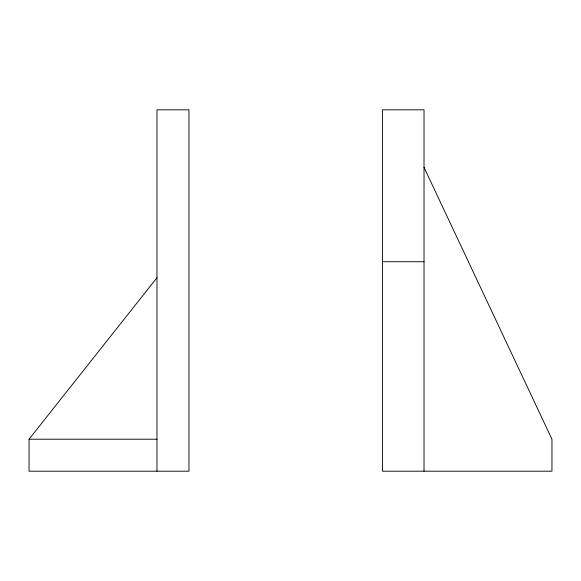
<?xml version="1.0" encoding="UTF-8"?>
<svg xmlns="http://www.w3.org/2000/svg" width="581" height="581" viewBox="0 0 581 581"><rect width="100%" height="100%" fill="white"/><g stroke="black" fill="none" stroke-linecap="round" stroke-linejoin="round"><path stroke-width="0.87" d="M156.979 471.198L156.979 109.802L188.956 109.802L188.956 471.198L29.05 471.198L29.05 439.214L156.979 277.711M382.451 261.719L424.021 261.719M29.05 439.214L156.979 439.214M424.021 167.372L551.95 439.214L551.95 471.198L382.451 471.198L382.451 109.802L424.021 109.802L424.021 471.198"/></g></svg>
